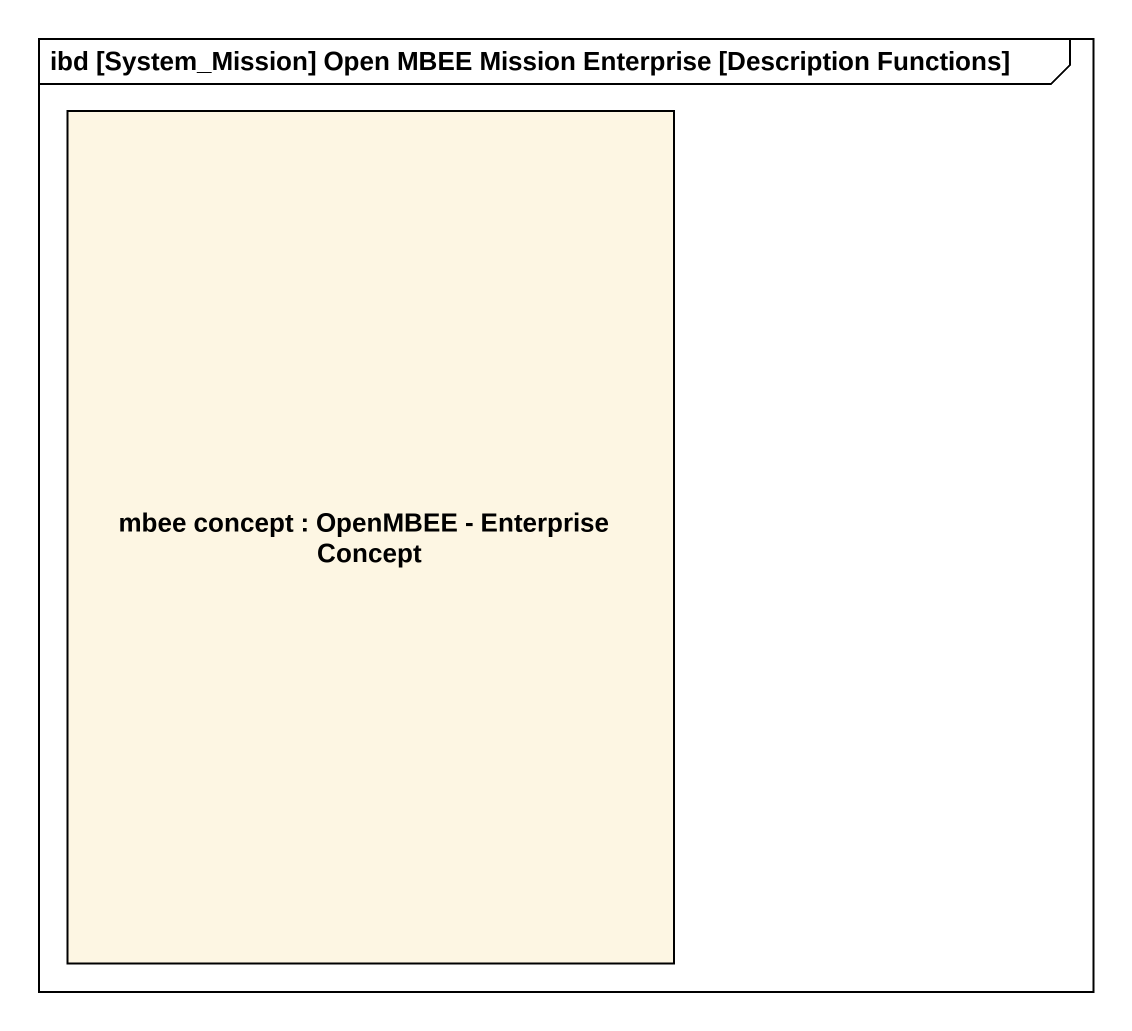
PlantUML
@startuml
mainframe ibd [System_Mission] Open MBEE Mission Enterprise [Description Functions]
rectangle "mbee concept : OpenMBEE - Enterprise Concept" as mbee_concept
@enduml
